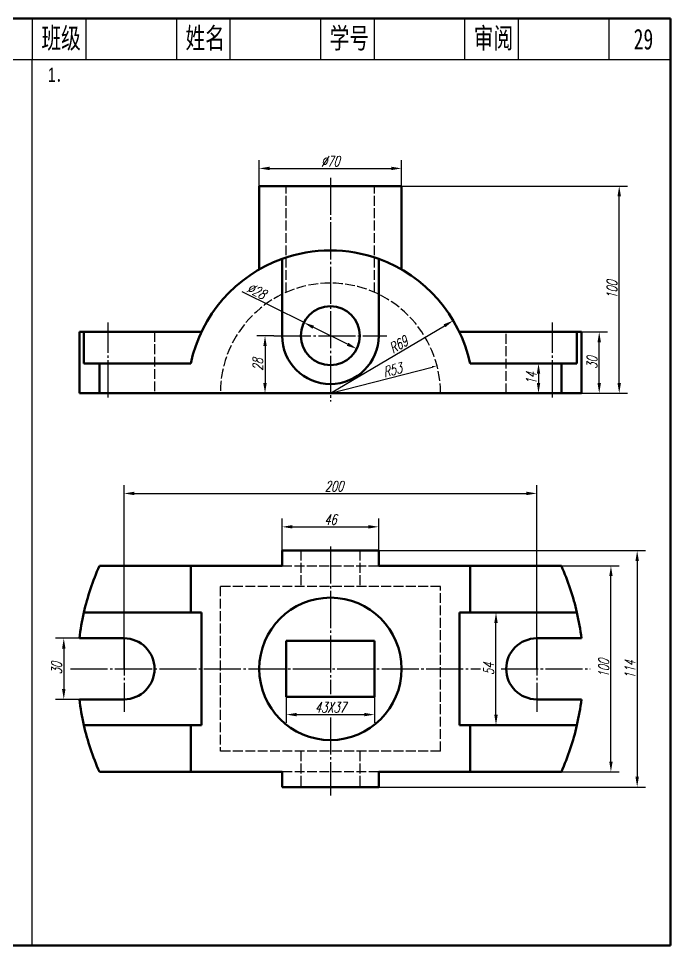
# Model space of a CAD drawing. Header units: millimetres. Extents: x 94 to 2877, y 87 to 1089.
# Drawn here: x 1775.1 to 1933.4, y 89.7 to 314.7 of the extents above; entities that cross this region are included whole.
import ezdxf

# ---------------------------------------------------------------- set-up
doc = ezdxf.new("R2010")
doc.units = ezdxf.units.MM
doc.header["$LTSCALE"] = 0.6
doc.header["$PDMODE"] = 33
doc.header["$PDSIZE"] = 1.5
doc.linetypes.add('myCENTER', pattern=[18, 15, -1, 1, -1])
doc.linetypes.add('myHIDDEN', pattern=[5, 4, -1])
doc.layers.get('Defpoints').update_dxf_attribs({"lineweight": 20})
for name, color, linetype, lineweight in [('中心线', 7, 'myCENTER', 25), ('尺寸', 7, 'Continuous', 25), ('标题文字', 7, 'Continuous', 25), ('粗实线', 7, 'Continuous', 50), ('细实线', 7, 'Continuous', 25), ('虚线', 7, 'myHIDDEN', 25)]:
    doc.layers.add(name, color=color, linetype=linetype, lineweight=lineweight)
doc.styles.add('尺寸文字1-2.5号', font='txt.shx', dxfattribs={"width": 0.7, "oblique": 15, "height": 2.5})
doc.styles.add('标题汉字1-5号', font='', dxfattribs={"width": 0.7, "height": 5})
doc.styles.add('标题汉字2-3.5号', font='', dxfattribs={"width": 0.7, "height": 3.5})
doc.styles.get('标题汉字1-5号').set_extended_font_data('SimSun')
doc.styles.get('标题汉字2-3.5号').set_extended_font_data('FZFangSong-Z02')
doc.dimstyles.new('尺寸25', dxfattribs={"dimtxt": 2.5, "dimasz": 2.5, "dimexe": 2, "dimexo": 0, "dimgap": 0.5, "dimtad": 1, "dimdec": 0, "dimdsep": 46, "dimtxsty": '尺寸文字1-2.5号', "dimcen": 0, "dimadec": 0, "dimazin": 0, "dimtfac": 1, "dimtdec": 0, "dimtmove": 0, "dimatfit": 3, "dimfxl": 1, "dimarcsym": 0})
doc.dimstyles.new('尺寸25$3', dxfattribs={"dimtxt": 2.5, "dimasz": 2.5, "dimexe": 1, "dimexo": 0, "dimgap": 0.5, "dimtad": 1, "dimdec": 0, "dimdsep": 46, "dimtxsty": '尺寸文字1-2.5号', "dimcen": 0, "dimadec": 0, "dimazin": 0, "dimtfac": 1, "dimtdec": 0, "dimtmove": 0, "dimatfit": 1, "dimfxl": 1, "dimarcsym": 0})
doc.dimstyles.new('尺寸25$4', dxfattribs={"dimtxt": 2.5, "dimasz": 2.5, "dimexe": 1, "dimexo": 0, "dimgap": 0.5, "dimtad": 1, "dimdec": 0, "dimdsep": 46, "dimtxsty": '尺寸文字1-2.5号', "dimcen": 0, "dimadec": 0, "dimazin": 0, "dimtfac": 1, "dimtdec": 0, "dimtmove": 0, "dimatfit": 1, "dimfxl": 1, "dimarcsym": 0})

# ---------------------------------------------------------------- blocks, each defined once
blk = doc.blocks.new('*D46')
at = {"layer": 'Defpoints', "color": 0}
for p in [(1900.96, 199.44), (1800.71, 156.86), (1900.96, 156.86)]:
    blk.add_point(p, dxfattribs=at)
at = {"layer": '尺寸', "color": 0, "lineweight": -2}
for p, q in [((1800.71, 156.86), (1800.71, 201.44)), ((1900.96, 156.86), (1900.96, 201.44)), ((1803.21, 199.44), (1898.46, 199.44))]:
    blk.add_line(p, q, dxfattribs=at)
at = {"layer": '尺寸', "color": 0}
for points in [[(1803.21, 199.86), (1803.21, 199.02), (1800.71, 199.44)], [(1898.46, 199.86), (1898.46, 199.02), (1900.96, 199.44)]]:
    blk.add_solid(points, dxfattribs=at)
at = {"layer": '尺寸', "color": 0, "insert": (1851.73, 201.19), "char_height": 2.5, "attachment_point": 5, "style": '尺寸文字1-2.5号'}
blk.add_mtext('200', dxfattribs=at)
blk = doc.blocks.new('*D47')
at = {"layer": 'Defpoints', "color": 0}
for p in [(1880.69, 241.41), (1850.84, 223.75)]:
    blk.add_point(p, dxfattribs=at)
at = {"layer": '尺寸', "color": 0, "lineweight": -2}
blk.add_line((1850.84, 223.75), (1878.54, 240.13), dxfattribs=at)
at = {"layer": '尺寸', "color": 0}
blk.add_solid([(1878.33, 240.49), (1878.75, 239.78), (1880.69, 241.41)], dxfattribs=at)
at = {"layer": '尺寸', "color": 0, "insert": (1867.38, 235.57), "char_height": 2.5, "attachment_point": 5, "rotation": 30.5978, "style": '尺寸文字1-2.5号'}
blk.add_mtext('R69', dxfattribs=at)
blk = doc.blocks.new('*D48')
at = {"layer": 'Defpoints', "color": 0}
for p in [(1891.05, 170.5), (1910.72, 170.5), (1910.72, 143.22)]:
    blk.add_point(p, dxfattribs=at)
at = {"layer": '尺寸', "color": 0, "lineweight": -2}
for p, q in [((1910.72, 170.5), (1889.05, 170.5)), ((1891.05, 145.72), (1891.05, 168)), ((1910.72, 143.22), (1889.05, 143.22))]:
    blk.add_line(p, q, dxfattribs=at)
at = {"layer": '尺寸', "color": 0}
for points in [[(1890.64, 168), (1891.47, 168), (1891.05, 170.5)], [(1890.64, 145.72), (1891.47, 145.72), (1891.05, 143.22)]]:
    blk.add_solid(points, dxfattribs=at)
at = {"layer": '尺寸', "color": 0, "insert": (1889.3, 156.85), "char_height": 2.5, "attachment_point": 5, "rotation": 90, "style": '尺寸文字1-2.5号'}
blk.add_mtext('54', dxfattribs=at)
blk = doc.blocks.new('*D49')
at = {"layer": 'Defpoints', "color": 0}
for p in [(1906.93, 181.86), (1918.97, 181.86), (1906.93, 131.86)]:
    blk.add_point(p, dxfattribs=at)
at = {"layer": '尺寸', "color": 0, "lineweight": -2}
for p, q in [((1906.93, 181.86), (1920.97, 181.86)), ((1918.97, 134.36), (1918.97, 179.36)), ((1906.93, 131.86), (1920.97, 131.86))]:
    blk.add_line(p, q, dxfattribs=at)
at = {"layer": '尺寸', "color": 0}
for points in [[(1918.56, 179.36), (1919.39, 179.36), (1918.97, 181.86)], [(1918.56, 134.36), (1919.39, 134.36), (1918.97, 131.86)]]:
    blk.add_solid(points, dxfattribs=at)
at = {"layer": '尺寸', "color": 0, "insert": (1917.22, 157.01), "char_height": 2.5, "attachment_point": 5, "rotation": 90, "style": '尺寸文字1-2.5号'}
blk.add_mtext('100', dxfattribs=at)
blk = doc.blocks.new('*D50')
at = {"layer": 'Defpoints', "color": 0}
for p in [(1904.8, 230.99), (1901.38, 223.75), (1904.8, 223.75)]:
    blk.add_point(p, dxfattribs=at)
at = {"layer": '尺寸', "color": 0, "lineweight": -2}
for p, q in [((1904.8, 230.99), (1899.38, 230.99)), ((1901.38, 228.49), (1901.38, 226.25)), ((1904.8, 223.75), (1899.38, 223.75))]:
    blk.add_line(p, q, dxfattribs=at)
at = {"layer": '尺寸', "color": 0}
for points in [[(1900.97, 228.49), (1901.8, 228.49), (1901.38, 230.99)], [(1900.97, 226.25), (1901.8, 226.25), (1901.38, 223.75)]]:
    blk.add_solid(points, dxfattribs=at)
at = {"layer": '尺寸', "color": 0, "insert": (1899.63, 227.37), "char_height": 2.5, "attachment_point": 5, "rotation": 90, "style": '尺寸文字1-2.5号'}
blk.add_mtext('14', dxfattribs=at)
blk = doc.blocks.new('*D51')
at = {"layer": 'Defpoints', "color": 0}
for p in [(1911.8, 238.63), (1916.13, 238.63), (1911.8, 223.75)]:
    blk.add_point(p, dxfattribs=at)
at = {"layer": '尺寸', "color": 0, "lineweight": -2}
for p, q in [((1911.8, 238.63), (1918.13, 238.63)), ((1916.13, 226.25), (1916.13, 236.13)), ((1911.8, 223.75), (1918.13, 223.75))]:
    blk.add_line(p, q, dxfattribs=at)
at = {"layer": '尺寸', "color": 0}
for points in [[(1915.71, 236.13), (1916.54, 236.13), (1916.13, 238.63)], [(1915.71, 226.25), (1916.54, 226.25), (1916.13, 223.75)]]:
    blk.add_solid(points, dxfattribs=at)
at = {"layer": '尺寸', "color": 0, "insert": (1914.38, 231.19), "char_height": 2.5, "attachment_point": 5, "rotation": 90, "style": '尺寸文字1-2.5号'}
blk.add_mtext('30', dxfattribs=at)
blk = doc.blocks.new('*D52')
at = {"layer": 'Defpoints', "color": 0}
for p in [(1868.12, 274.06), (1920.98, 274.06), (1916.75, 223.75)]:
    blk.add_point(p, dxfattribs=at)
at = {"layer": '尺寸', "color": 0, "lineweight": -2}
for p, q in [((1868.12, 274.06), (1922.98, 274.06)), ((1920.98, 226.25), (1920.98, 271.56)), ((1916.75, 223.75), (1922.98, 223.75))]:
    blk.add_line(p, q, dxfattribs=at)
at = {"layer": '尺寸', "color": 0}
for points in [[(1920.57, 271.56), (1921.4, 271.56), (1920.98, 274.06)], [(1920.57, 226.25), (1921.4, 226.25), (1920.98, 223.75)]]:
    blk.add_solid(points, dxfattribs=at)
at = {"layer": '尺寸', "color": 0, "insert": (1919.23, 248.91), "char_height": 2.5, "attachment_point": 5, "rotation": 90, "style": '尺寸文字1-2.5号'}
blk.add_mtext('100', dxfattribs=at)
blk = doc.blocks.new('*D53')
at = {"layer": 'Defpoints', "color": 0}
for p in [(1862.56, 185.57), (1862.56, 128.16), (1925.34, 128.16)]:
    blk.add_point(p, dxfattribs=at)
at = {"layer": '尺寸', "color": 0, "lineweight": -2}
for p, q in [((1862.56, 185.57), (1927.34, 185.57)), ((1925.34, 183.07), (1925.34, 130.66)), ((1862.56, 128.16), (1927.34, 128.16))]:
    blk.add_line(p, q, dxfattribs=at)
at = {"layer": '尺寸', "color": 0}
for points in [[(1924.93, 183.07), (1925.76, 183.07), (1925.34, 185.57)], [(1924.93, 130.66), (1925.76, 130.66), (1925.34, 128.16)]]:
    blk.add_solid(points, dxfattribs=at)
at = {"layer": '尺寸', "color": 0, "insert": (1923.59, 156.68), "char_height": 2.5, "attachment_point": 5, "rotation": 90, "style": '尺寸文字1-2.5号'}
blk.add_mtext('114', dxfattribs=at)
blk = doc.blocks.new('*D54')
at = {"layer": 'Defpoints', "color": 0}
for p in [(1868.12, 278.33), (1833.55, 274.06), (1868.12, 274.06)]:
    blk.add_point(p, dxfattribs=at)
at = {"layer": '尺寸', "color": 0, "lineweight": -2}
for p, q in [((1833.55, 274.06), (1833.55, 280.33)), ((1868.12, 274.06), (1868.12, 280.33)), ((1836.05, 278.33), (1865.62, 278.33))]:
    blk.add_line(p, q, dxfattribs=at)
at = {"layer": '尺寸', "color": 0}
for points in [[(1836.05, 278.75), (1836.05, 277.92), (1833.55, 278.33)], [(1865.62, 278.75), (1865.62, 277.92), (1868.12, 278.33)]]:
    blk.add_solid(points, dxfattribs=at)
at = {"layer": '尺寸', "color": 0, "insert": (1850.84, 280.08), "char_height": 2.5, "attachment_point": 5, "style": '尺寸文字1-2.5号'}
blk.add_mtext('%%c70', dxfattribs=at)
blk = doc.blocks.new('*D55')
at = {"layer": 'Defpoints', "color": 0}
for p in [(1840.12, 150.03), (1861.55, 150.03), (1861.55, 145.75)]:
    blk.add_point(p, dxfattribs=at)
at = {"layer": '尺寸', "color": 0, "lineweight": -2}
for p, q in [((1840.12, 150.03), (1840.12, 143.75)), ((1861.55, 150.03), (1861.55, 143.75)), ((1842.62, 145.75), (1859.05, 145.75))]:
    blk.add_line(p, q, dxfattribs=at)
at = {"layer": '尺寸', "color": 0}
for points in [[(1842.62, 146.17), (1842.62, 145.34), (1840.12, 145.75)], [(1859.05, 146.17), (1859.05, 145.34), (1861.55, 145.75)]]:
    blk.add_solid(points, dxfattribs=at)
at = {"layer": '尺寸', "color": 0, "insert": (1850.84, 147.5), "char_height": 2.5, "attachment_point": 5, "style": '尺寸文字1-2.5号'}
blk.add_mtext('43X37', dxfattribs=at)
blk = doc.blocks.new('*D56')
at = {"layer": 'Defpoints', "color": 0}
for p in [(1789.87, 164.27), (1786.08, 149.45), (1789.87, 149.45)]:
    blk.add_point(p, dxfattribs=at)
at = {"layer": '尺寸', "color": 0, "lineweight": -2}
for p, q in [((1789.87, 164.27), (1784.08, 164.27)), ((1786.08, 161.77), (1786.08, 151.95)), ((1789.87, 149.45), (1784.08, 149.45))]:
    blk.add_line(p, q, dxfattribs=at)
at = {"layer": '尺寸', "color": 0}
for points in [[(1785.66, 161.77), (1786.5, 161.77), (1786.08, 164.27)], [(1785.66, 151.95), (1786.5, 151.95), (1786.08, 149.45)]]:
    blk.add_solid(points, dxfattribs=at)
at = {"layer": '尺寸', "color": 0, "insert": (1784.33, 157.02), "char_height": 2.5, "attachment_point": 5, "rotation": 90, "style": '尺寸文字1-2.5号'}
blk.add_mtext('30', dxfattribs=at)
blk = doc.blocks.new('*D57')
at = {"layer": 'Defpoints', "color": 0}
for p in [(1837.11, 237.72), (1834.96, 223.75), (1850.84, 223.75)]:
    blk.add_point(p, dxfattribs=at)
at = {"layer": '尺寸', "color": 0, "lineweight": -2}
for p, q in [((1837.11, 237.72), (1832.96, 237.72)), ((1834.96, 235.22), (1834.96, 226.25)), ((1850.84, 223.75), (1832.96, 223.75))]:
    blk.add_line(p, q, dxfattribs=at)
at = {"layer": '尺寸', "color": 0}
for points in [[(1834.54, 235.22), (1835.37, 235.22), (1834.96, 237.72)], [(1834.54, 226.25), (1835.37, 226.25), (1834.96, 223.75)]]:
    blk.add_solid(points, dxfattribs=at)
at = {"layer": '尺寸', "color": 0, "insert": (1833.21, 230.74), "char_height": 2.5, "attachment_point": 5, "rotation": 90, "style": '尺寸文字1-2.5号'}
blk.add_mtext('28', dxfattribs=at)
blk = doc.blocks.new('*D1')
at = {"layer": 'Defpoints', "color": 0}
for p in [(1844.43, 240.9), (1857.25, 234.54)]:
    blk.add_point(p, dxfattribs=at)
at = {"layer": '尺寸', "color": 0, "lineweight": -2}
for p, q in [((1844.43, 240.9), (1829.39, 248.37)), ((1855.01, 235.65), (1846.67, 239.79))]:
    blk.add_line(p, q, dxfattribs=at)
at = {"layer": '尺寸', "color": 0}
for points in [[(1846.85, 240.16), (1846.48, 239.42), (1844.43, 240.9)], [(1855.19, 236.02), (1854.82, 235.28), (1857.25, 234.54)]]:
    blk.add_solid(points, dxfattribs=at)
at = {"layer": '尺寸', "color": 0, "insert": (1832.89, 248.59), "char_height": 2.5, "attachment_point": 5, "rotation": 333.592, "style": '尺寸文字1-2.5号'}
blk.add_mtext('%%c28', dxfattribs=at)
blk = doc.blocks.new('*D60')
at = {"layer": 'Defpoints', "color": 0}
for p in [(1862.56, 191.33), (1839.11, 185.57), (1862.56, 185.57)]:
    blk.add_point(p, dxfattribs=at)
at = {"layer": '尺寸', "color": 0, "lineweight": -2}
for p, q in [((1839.11, 185.57), (1839.11, 193.33)), ((1841.61, 191.33), (1860.06, 191.33)), ((1862.56, 185.57), (1862.56, 193.33))]:
    blk.add_line(p, q, dxfattribs=at)
at = {"layer": '尺寸', "color": 0}
for points in [[(1841.61, 191.75), (1841.61, 190.92), (1839.11, 191.33)], [(1860.06, 191.75), (1860.06, 190.92), (1862.56, 191.33)]]:
    blk.add_solid(points, dxfattribs=at)
at = {"layer": '尺寸', "color": 0, "insert": (1850.84, 193.08), "char_height": 2.5, "attachment_point": 5, "style": '尺寸文字1-2.5号'}
blk.add_mtext('46', dxfattribs=at)

msp = doc.modelspace()

# ---------------------------------------------------------------- linework, layer by layer
at = {"layer": '中心线'}
for p, q in [((1850.836, 276.064), (1850.836, 221.753)), ((1796.873, 222.753), (1796.873, 240.937)), ((1904.798, 222.753), (1904.798, 240.937)), ((1837.11, 237.72), (1864.561, 237.72)), ((1850.836, 186.567), (1850.836, 150.726)), ((1800.714, 164.273), (1800.714, 146.451)), ((1900.957, 164.273), (1900.957, 146.451)), ((1787.714, 156.862), (1887.27, 156.862)), ((1892.275, 156.862), (1913.957, 156.862)), ((1850.836, 145.03), (1850.836, 126.157))]:
    msp.add_line(p, q, dxfattribs=at)
at = {"layer": '尺寸'}
msp.add_line((1850.836, 223.753), (1875.517, 230.13), dxfattribs=at)
at = {"layer": '粗实线'}
for p, q in [((1933.43, 314.716), (1623.43, 314.716)), ((1933.43, 89.716), (1933.43, 314.716)), ((1839.11, 185.567), (1839.11, 181.862)), ((1862.561, 185.567), (1839.11, 185.567)), ((1862.561, 185.567), (1862.561, 181.862)), ((1794.738, 181.862), (1816.917, 181.862)), ((1839.11, 181.862), (1816.917, 181.862)), ((1816.917, 170.502), (1816.917, 181.862)), ((1884.754, 181.862), (1862.561, 181.862)), ((1884.754, 181.862), (1906.933, 181.862)), ((1884.754, 181.862), (1884.754, 170.502)), ((1819.506, 170.502), (1790.953, 170.502)), ((1819.506, 143.222), (1819.506, 170.502)), ((1910.718, 170.502), (1882.165, 170.502)), ((1882.165, 170.502), (1882.165, 143.222)), ((1789.868, 164.273), (1800.714, 164.273)), ((1900.957, 164.273), (1911.803, 164.273)), ((1840.117, 150.035), (1840.117, 163.69)), ((1840.117, 163.69), (1861.555, 163.69)), ((1861.555, 163.69), (1861.555, 150.035)), ((1800.714, 149.451), (1789.868, 149.451)), ((1861.555, 150.035), (1840.117, 150.035)), ((1911.803, 149.451), (1900.957, 149.451)), ((1790.953, 143.222), (1819.506, 143.222)), ((1816.917, 131.862), (1816.917, 143.222)), ((1882.165, 143.222), (1910.718, 143.222)), ((1884.754, 143.222), (1884.754, 131.862)), ((1816.917, 131.862), (1794.738, 131.862)), ((1816.917, 131.862), (1839.11, 131.862)), ((1839.11, 128.157), (1839.11, 131.862)), ((1862.561, 131.862), (1884.754, 131.862)), ((1862.561, 128.157), (1862.561, 131.862)), ((1906.933, 131.862), (1884.754, 131.862)), ((1862.561, 128.157), (1839.11, 128.157)), ((1623.43, 89.716), (1933.43, 89.716))]:
    msp.add_line(p, q, dxfattribs=at)
at = {"layer": '粗实线', "extrusion": (0, 1, 0)}
for p, q in [((1868.12, 274.064), (1833.551, 274.064)), ((1833.551, 253.823), (1833.551, 274.064)), ((1868.12, 253.823), (1868.12, 274.064)), ((1839.11, 256.394), (1839.11, 237.72)), ((1862.561, 237.72), (1862.561, 256.394)), ((1790.953, 238.633), (1789.868, 238.633)), ((1789.868, 238.633), (1789.868, 223.753)), ((1790.953, 230.994), (1790.953, 238.633)), ((1790.953, 238.633), (1819.506, 238.633)), ((1882.165, 238.633), (1910.718, 238.633)), ((1910.718, 238.633), (1910.718, 230.994)), ((1911.803, 238.633), (1910.718, 238.633)), ((1911.803, 223.753), (1911.803, 238.633)), ((1794.738, 230.994), (1790.953, 230.994)), ((1794.738, 230.994), (1794.738, 223.753)), ((1816.917, 230.994), (1794.738, 230.994)), ((1906.933, 230.994), (1884.754, 230.994)), ((1906.933, 223.753), (1906.933, 230.994)), ((1910.718, 230.994), (1906.933, 230.994)), ((1789.868, 223.753), (1794.738, 223.753)), ((1794.738, 223.753), (1906.933, 223.753)), ((1906.933, 223.753), (1911.803, 223.753))]:
    msp.add_line(p, q, dxfattribs=at)
at = {"layer": '粗实线'}
for centre, radius in [((1850.836, 237.72), 7.156), ((1850.836, 156.862), 17.284)]:
    msp.add_circle(centre, radius, dxfattribs=at)
for centre, radius, start, end in [((1850.836, 223.753), 34.683, 70.24071, 109.75929), ((1850.836, 223.753), 34.683, 109.75929, 167.94887), ((1850.836, 223.753), 34.683, 12.05113, 70.24071), ((1850.836, 237.72), 11.725, 180, 0), ((1850.836, 156.862), 61.416, 155.97969, 167.16831), ((1850.836, 156.862), 61.416, 12.83169, 24.02031), ((1850.836, 156.862), 61.416, 167.16831, 173.06921), ((1850.836, 156.862), 61.416, 6.93079, 12.83169), ((1800.714, 156.862), 7.411, 270, 90), ((1900.957, 156.862), 7.411, 90, 270), ((1850.836, 156.862), 61.416, 186.93079, 192.83169), ((1850.836, 156.862), 61.416, 347.16831, 353.06921), ((1850.836, 156.862), 61.416, 192.83169, 204.02031), ((1850.836, 156.862), 61.416, 335.97969, 347.16831)]:
    msp.add_arc(centre, radius, start, end, dxfattribs=at)
msp.add_solid([(1875.465, 230.332), (1875.569, 229.928), (1876.727, 230.443)], dxfattribs=at)
at = {"layer": '细实线'}
for p, q in [((1778.43, 314.716), (1778.43, 304.716)), ((1791.43, 314.716), (1791.43, 304.716)), ((1813.43, 314.716), (1813.43, 304.716)), ((1826.43, 314.716), (1826.43, 304.716)), ((1848.43, 314.716), (1848.43, 304.716)), ((1861.43, 314.716), (1861.43, 304.716)), ((1883.43, 314.716), (1883.43, 304.716)), ((1896.43, 314.716), (1896.43, 304.716)), ((1918.43, 314.716), (1918.43, 304.716)), ((1933.43, 304.716), (1623.43, 304.716)), ((1778.43, 89.716), (1778.43, 304.716))]:
    msp.add_line(p, q, dxfattribs=at)
at = {"layer": '虚线', "extrusion": (0, 1, 0)}
for p, q in [((1840.117, 248.253), (1840.117, 274.064)), ((1861.555, 248.253), (1861.555, 274.064)), ((1808.125, 238.633), (1808.125, 223.753)), ((1893.546, 223.753), (1893.546, 238.633))]:
    msp.add_line(p, q, dxfattribs=at)
at = {"layer": '虚线'}
for p, q in [((1843.679, 185.567), (1843.679, 176.873)), ((1857.992, 185.567), (1857.992, 176.873)), ((1839.11, 181.862), (1862.561, 181.862)), ((1824.094, 176.873), (1824.094, 136.851)), ((1877.578, 176.873), (1824.094, 176.873)), ((1877.578, 136.851), (1877.578, 176.873)), ((1877.578, 136.851), (1824.094, 136.851)), ((1843.679, 136.851), (1843.679, 128.157)), ((1857.992, 136.851), (1857.992, 128.157)), ((1862.561, 131.862), (1839.11, 131.862))]:
    msp.add_line(p, q, dxfattribs=at)
msp.add_arc((1850.836, 223.753), 26.742, 0, 180, dxfattribs=at)

# ---------------------------------------------------------------- texts
at = {"layer": '尺寸', "insert": (1865.951, 229.409), "char_height": 2.5, "attachment_point": 5, "rotation": 14.48686, "style": '尺寸文字1-2.5号'}
msp.add_mtext('R53', dxfattribs=at)
at = {"layer": '标题文字', "width": 0.7}
for s, height, style, p in [('班级', 5, '标题汉字1-5号', (1780.655, 307.48)), ('姓名', 5, '标题汉字1-5号', (1815.655, 307.48)), ('学号', 5, '标题汉字1-5号', (1850.655, 307.48)), ('审阅', 5, '标题汉字1-5号', (1885.655, 307.48)), ('29', 5, '标题汉字1-5号', (1924.486, 307.212)), ('1． ', 3.5, '标题汉字2-3.5号', (1782.267, 299.309))]:
    msp.add_text(s, height=height, dxfattribs=dict(at, style=style)).set_placement(p)

# ---------------------------------------------------------------- dimensions: what is measured, and where the dimension line sits
at = {"layer": '尺寸'}
for base, p1, p2, text, picture, middle in [((1868.12, 278.333), (1833.551, 274.064), (1868.12, 274.064), '%%c70', '*D54', (1850.836, 280.083)), ((1862.561, 191.335), (1839.11, 185.567), (1862.561, 185.567), '46', '*D60', (1850.836, 193.085)), ((1861.555, 145.754), (1840.117, 150.035), (1861.555, 150.035), '43X37', '*D55', (1850.836, 147.504))]:
    dim = msp.add_linear_dim(base=base, p1=p1, p2=p2, text=text, dimstyle='尺寸25', dxfattribs=at)
    dim.commit()
    dim.dimension.update_dxf_attribs({"geometry": picture, "text_midpoint": middle})
for base, p1, p2, text, picture, middle in [((1920.983, 274.064), (1916.751, 223.753), (1868.12, 274.064), '100', '*D52', (1919.233, 248.909)), ((1916.126, 238.633), (1911.803, 223.753), (1911.803, 238.633), '30', '*D51', (1914.376, 231.193)), ((1834.956, 223.753), (1837.11, 237.72), (1850.836, 223.753), '28', '*D57', (1833.206, 230.736)), ((1901.385, 223.753), (1904.798, 230.994), (1904.798, 223.753), '14', '*D50', (1899.635, 227.374))]:
    dim = msp.add_linear_dim(base=base, p1=p1, p2=p2, angle=90, text=text, dimstyle='尺寸25', dxfattribs=at)
    dim.commit()
    dim.dimension.update_dxf_attribs({"geometry": picture, "text_midpoint": middle})
dim = msp.add_diameter_dim_2p(p1=(1857.245, 234.537), p2=(1844.426, 240.903), text='%%c28', dimstyle='尺寸25$3', override={"dimatfit": 2}, dxfattribs=at)
dim.commit()
dim.dimension.update_dxf_attribs({"geometry": '*D1', "text_midpoint": (1832.109, 247.019), "dimtype": 163})
dim = msp.add_radius_dim(center=(1850.836, 223.753), mpoint=(1880.69, 241.407), text='R69', dimstyle='尺寸25$4', dxfattribs=at)
dim.commit()
dim.dimension.update_dxf_attribs({"geometry": '*D47', "text_midpoint": (1868.266, 234.06), "dimtype": 164})
dim = msp.add_linear_dim(base=(1900.957, 199.44), p1=(1800.714, 156.862), p2=(1900.957, 156.862), text='200', dimstyle='尺寸25', dxfattribs=at)
dim.commit()
dim.dimension.update_dxf_attribs({"geometry": '*D46', "text_midpoint": (1851.73, 199.44), "dimtype": 160})
for base, p1, p2, text, picture, middle in [((1925.342, 128.157), (1862.561, 185.567), (1862.561, 128.157), '114', '*D53', (1925.342, 156.683)), ((1918.974, 181.862), (1906.933, 131.862), (1906.933, 181.862), '100', '*D49', (1918.974, 157.009)), ((1891.053, 170.502), (1910.718, 143.222), (1910.718, 170.502), '54', '*D48', (1891.053, 156.846)), ((1786.08, 149.451), (1789.868, 164.273), (1789.868, 149.451), '30', '*D56', (1786.08, 157.016))]:
    dim = msp.add_linear_dim(base=base, p1=p1, p2=p2, angle=90, text=text, dimstyle='尺寸25', dxfattribs=at)
    dim.commit()
    dim.dimension.update_dxf_attribs({"geometry": picture, "text_midpoint": middle, "dimtype": 160})

doc.saveas('drawing.dxf')
